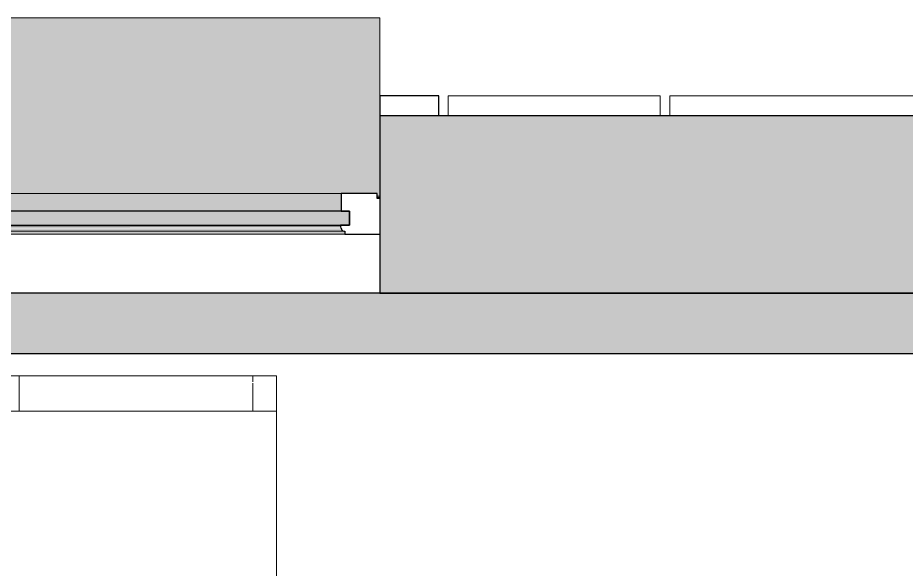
# Model space of a CAD drawing. Header units: millimetres. Extents: x 155927 to 317870, y -36033 to 97293.
# Drawn here: x 186706 to 188209, y 33881 to 34813 of the extents above; entities that cross this region are included whole.
import ezdxf

# ---------------------------------------------------------------- set-up
doc = ezdxf.new("R2010")
doc.units = ezdxf.units.MM
doc.header["$MEASUREMENT"] = 0
for name, color, linetype, lineweight in [('A-GLAZ', 7, 'CONTINUOUS', 9), ('A-GLAZ-CURT', 7, 'CONTINUOUS', 9), ('A-WALL', 7, 'CONTINUOUS', 9), ('A-WALL-PATT', 7, 'CONTINUOUS', 9), ('I-FURN', 8, 'CONTINUOUS', 9), ('I-WALL', 7, 'CONTINUOUS', 9)]:
    doc.layers.add(name, color=color, linetype=linetype, lineweight=lineweight)

msp = doc.modelspace()

# ---------------------------------------------------------------- hatches: boundary and pattern name
at = {"layer": 'A-GLAZ'}
for points in [[(185288.2, 34511.8), (185288.2, 34516.5), (186296.5, 34516.5), (186296.5, 34511.8), (186305.2, 34511.8), (186305.2, 34516.5), (187313.7, 34516.5), (187313.7, 34511.8), (187318, 34511.8), (187318, 34813.4), (185283.8, 34813.4), (185283.8, 34511.8)], [(186366, 34486.5), (187252.8, 34486.5), (187252.8, 34516.5), (186366, 34516.5)], [(186352.1, 34462.6), (187266.8, 34462.6), (187266.8, 34486.5), (186352.1, 34486.5)], [(186360, 34447.6), (187258.8, 34447.6), (187258.8, 34452.6), (186360, 34452.6)], [(186361.6, 34452.6), (187255.9, 34453.1), (187253.2, 34456.2), (187252.6, 34457.5), (186365.8, 34457.5), (186364, 34453.8), (186362.9, 34453.1)], [(186365.8, 34457.5), (187252.8, 34458.6), (187251.5, 34461.5), (186367.3, 34461.5), (186366, 34458.6)]]:
    msp.add_hatch(color=256, dxfattribs=at).paths.add_polyline_path(points, flags=0)
h = msp.add_hatch(color=256, dxfattribs=at)
h.paths.add_polyline_path([(185283.8, 34509.7), (185288.2, 34509.7), (185288.2, 34511.8), (185283.8, 34511.8)], flags=0)
h.paths.add_polyline_path([(186296.5, 34509.7), (186305.2, 34509.7), (186305.2, 34511.8), (186296.5, 34511.4)], flags=0)
h.paths.add_polyline_path([(187313.7, 34509.7), (187318, 34509.7), (187318, 34511.8), (187313.7, 34511.8)], flags=0)
at = {"layer": 'A-WALL-PATT'}
h = msp.add_hatch(color=256, dxfattribs=at)
h.paths.add_polyline_path([(156460.8, 34347.6), (157908.8, 34347.6), (157908.8, 34647.6), (156460.8, 34647.6)], flags=0)
h.paths.add_polyline_path([(166692.8, 34347.6), (185283.8, 34347.6), (185283.8, 34647.6), (166692.8, 34647.6)], flags=0)
h.paths.add_polyline_path([(187318, 34347.6), (190658.8, 34347.6), (190658.8, 34647.6), (187318, 34647.6)], flags=0)
h.paths.add_polyline_path([(196942.8, 34347.6), (200283.7, 34347.6), (200283.7, 34647.6), (196942.8, 34647.6)], flags=0)
h.paths.add_polyline_path([(202317.8, 34347.6), (220908.8, 34347.6), (220908.8, 34647.6), (202317.8, 34647.6)], flags=0)
h.paths.add_polyline_path([(229692.8, 34347.6), (231140.8, 34347.6), (231140.8, 34647.6), (229692.8, 34647.6)], flags=0)
h = msp.add_hatch(color=256, dxfattribs=at)
h.paths.add_polyline_path([(210693.8, 34245.6), (210693.8, 34347.6), (196942.8, 34347.6), (196942.8, 34245.6), (208198.8, 34245.6)], flags=0)
h.paths.add_polyline_path([(190658.8, 34245.6), (190658.8, 34347.6), (176931.2, 34347.6), (176931.2, 34245.6), (188952.5, 34245.6)], flags=0)

# ---------------------------------------------------------------- linework, layer by layer
at = {"layer": 'A-GLAZ'}
for p, q in [((187318, 34813.4), (185283.8, 34813.4)), ((187318, 34813.4), (187318, 34681.6)), ((187252.8, 34516.5), (186366, 34516.5)), ((187318, 34511.8), (187313.7, 34511.8)), ((187318, 34509.7), (187313.7, 34509.7)), ((187257.2, 34452.6), (186361.6, 34452.6)), ((187251.5, 34461.5), (186367.3, 34461.5)), ((187258.8, 34452.6), (187257.2, 34452.6)), ((186360, 34447.6), (187258.8, 34447.6))]:
    msp.add_line(p, q, dxfattribs=at)
at = {"layer": 'A-GLAZ', "lineweight": 30}
for p, q in [((187418, 34681.6), (187318, 34681.6)), ((187318, 34681.6), (187318, 34647.6)), ((187418, 34647.6), (187418, 34681.6)), ((187313.7, 34516.5), (187252.8, 34516.5)), ((187252.8, 34516.5), (187252.8, 34486.5)), ((187313.7, 34507.5), (187313.7, 34516.5)), ((187318, 34507.5), (187313.7, 34507.5)), ((187266.8, 34486.5), (186352.1, 34486.5)), ((187252.8, 34486.5), (187266.8, 34486.5)), ((187266.8, 34462.6), (187266.8, 34486.5)), ((187266.8, 34486.5), (187266.8, 34462.6)), ((186352.1, 34462.6), (187266.8, 34462.6)), ((187266.8, 34462.6), (187251.5, 34462.6)), ((187251.5, 34462.6), (187251.5, 34461.5)), ((187257.2, 34452.6), (187258.8, 34452.6)), ((187258.8, 34452.6), (187258.8, 34447.6)), ((187258.8, 34447.6), (187318, 34447.6))]:
    msp.add_line(p, q, dxfattribs=at)
for centre, radius, start, end in [((187245.6, 34457.1), 7.4, 3.4261, 36.5739), ((187258.3, 34457.8), 5.36, 183.4261, 258.0476)]:
    msp.add_arc(centre, radius, start, end, dxfattribs=at)
at = {"layer": 'A-GLAZ'}
msp.add_open_spline([(187251.5, 34461.5), (187251.8, 34461.1), (187252.1, 34460.7), (187252.3, 34460.3)], degree=3, dxfattribs=at)
for points, knots in [([(187253, 34457.5), (187253, 34457.1), (187253.1, 34456.4), (187253.5, 34455.5), (187253.7, 34455.1), (187253.9, 34454.9)], [-1, -1, -1, -1, -0.8, -0.7, -0.6, -0.6, -0.6, -0.6]), ([(187254.8, 34453.8), (187254.9, 34453.7), (187255.3, 34453.4), (187256.1, 34452.9), (187256.8, 34452.7), (187257.2, 34452.6)], [-0.4, -0.4, -0.4, -0.4, -0.3, -0.2, 0, 0, 0, 0])]:
    msp.add_open_spline(points, degree=3, knots=knots, dxfattribs=at)
at = {"layer": 'A-GLAZ-CURT', "lineweight": 20}
for p, q in [((187792.8, 34681.6), (187433.8, 34681.6)), ((187433.8, 34681.6), (187433.8, 34647.6)), ((187792.8, 34647.6), (187792.8, 34681.6)), ((190542.9, 34681.6), (187808.8, 34681.6)), ((187808.8, 34681.6), (187808.8, 34647.6)), ((187433.8, 34647.6), (187792.8, 34647.6)), ((187808.8, 34647.6), (190542.9, 34647.6))]:
    msp.add_line(p, q, dxfattribs=at)
at = {"layer": 'A-WALL', "lineweight": 30}
for p, q in [((190658.8, 34647.6), (187318, 34647.6)), ((187318, 34647.6), (187318, 34347.6)), ((187318, 34347.6), (190658.8, 34347.6))]:
    msp.add_line(p, q, dxfattribs=at)
at = {"layer": 'I-FURN'}
for p, q in [((187103.2, 34208.1), (185583.2, 34208.1)), ((187143.2, 34208.1), (186343.2, 34208.1)), ((186343.2, 34208.1), (187143.2, 34208.1)), ((186578.2, 34208.1), (186708.2, 34208.1)), ((186708.2, 34208.1), (187143.2, 34208.1)), ((186708.2, 34208.1), (186708.2, 34148.1)), ((186708.2, 34208.1), (186708.2, 34148.1)), ((187143.2, 34208.1), (187103.2, 34208.1)), ((187103.2, 34208.1), (187103.2, 34197.6)), ((187103.2, 34208.1), (187103.2, 34197.6)), ((187143.2, 32808.1), (187143.2, 34208.1)), ((187143.2, 34208.1), (187143.2, 32808.1)), ((187143.2, 34148.1), (187143.2, 34208.1)), ((187143.2, 34208.1), (187143.2, 34148.1)), ((187103.2, 34195.2), (187103.2, 34148.1)), ((187103.2, 34195.2), (187103.2, 34148.1)), ((185583.2, 34148.1), (187103.2, 34148.1)), ((186708.2, 34148.1), (186578.2, 34148.1)), ((187143.2, 34148.1), (186708.2, 34148.1)), ((187103.7, 34148.1), (187143.2, 34148.1))]:
    msp.add_line(p, q, dxfattribs=at)
at = {"layer": 'I-WALL', "lineweight": 30}
for p, q in [((190658.8, 34347.6), (176931.2, 34347.6)), ((176931.2, 34245.6), (190658.8, 34245.6))]:
    msp.add_line(p, q, dxfattribs=at)

doc.saveas('drawing.dxf')
